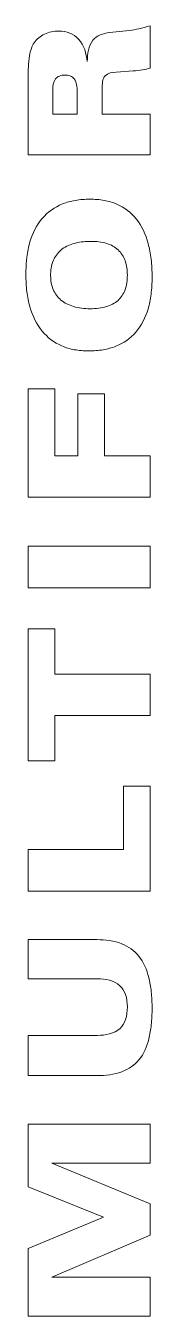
# Model space of a CAD drawing. Header units: millimetres. Extents: x 52029 to 181395, y -167683 to -9934.
# Drawn here: x 70055.8 to 70090.8, y -118994 to -118635.6 of the extents above; entities that cross this region are included whole.
import ezdxf

# ---------------------------------------------------------------- set-up
doc = ezdxf.new("R2010")
doc.units = ezdxf.units.MM
doc.header["$LTSCALE"] = 3
doc.layers.add('FUR', color=8, linetype='Continuous', lineweight=5)

# ---------------------------------------------------------------- blocks, each defined once
blk = doc.blocks.new('hdmd400rx')
at = {"color": 7, "linetype": 'Continuous'}
for p, q in [((-69.319, 93.592), (-69.319, 96.968)), ((-69.319, 96.968), (-67.44, 96.968)), ((-67.44, 96.968), (-66.572, 94.876)), ((-66.572, 94.876), (-65.727, 96.968)), ((-65.727, 96.968), (-63.983, 96.968)), ((-63.983, 96.968), (-63.983, 93.592)), ((-62.638, 95.059), (-62.638, 96.968)), ((-62.638, 96.968), (-61.519, 96.968)), ((-61.519, 96.968), (-61.519, 95.045)), ((-59.947, 95.045), (-59.947, 96.968)), ((-59.947, 96.968), (-58.86, 96.968)), ((-58.86, 96.968), (-58.86, 95.059)), ((-57.514, 93.592), (-57.514, 96.968)), ((-57.514, 96.968), (-56.361, 96.968)), ((-56.361, 96.968), (-56.361, 94.329)), ((-53.894, 96.227), (-53.894, 96.968)), ((-53.894, 96.968), (-50.23, 96.968)), ((-50.23, 96.968), (-50.23, 96.227)), ((-49.091, 93.592), (-49.091, 96.968)), ((-49.091, 96.968), (-47.937, 96.968)), ((-47.937, 96.968), (-47.937, 93.592)), ((-46.574, 93.592), (-46.574, 96.968)), ((-46.574, 96.968), (-43.564, 96.968)), ((-43.564, 96.968), (-43.564, 96.227)), ((-37.067, 93.592), (-37.067, 96.968)), ((-37.067, 96.968), (-35.131, 96.968)), ((-68.231, 96.311), (-68.231, 93.592)), ((-67.064, 93.592), (-68.231, 96.311)), ((-65.066, 96.311), (-66.201, 93.592)), ((-65.066, 93.592), (-65.066, 96.311)), ((-52.638, 96.227), (-53.894, 96.227)), ((-52.638, 93.592), (-52.638, 96.227)), ((-51.486, 96.227), (-51.486, 93.592)), ((-50.23, 96.227), (-51.486, 96.227)), ((-45.42, 96.227), (-45.42, 95.592)), ((-43.564, 96.227), (-45.42, 96.227)), ((-35.937, 96.284), (-35.937, 95.609)), ((-35.296, 96.284), (-35.937, 96.284)), ((-45.42, 95.592), (-43.706, 95.592)), ((-43.706, 95.592), (-43.706, 94.853)), ((-35.937, 95.609), (-35.296, 95.609)), ((-45.42, 94.853), (-45.42, 93.592)), ((-43.706, 94.853), (-45.42, 94.853)), ((-35.937, 94.915), (-35.937, 93.592)), ((-35.225, 94.915), (-35.937, 94.915)), ((-33.669, 94.718), (-33.607, 94.157)), ((-56.361, 94.329), (-54.598, 94.329)), ((-54.598, 94.329), (-54.598, 93.592)), ((-34.733, 94.061), (-34.765, 94.528)), ((-68.231, 93.592), (-69.319, 93.592)), ((-66.201, 93.592), (-67.064, 93.592)), ((-63.983, 93.592), (-65.066, 93.592)), ((-54.598, 93.592), (-57.514, 93.592)), ((-51.486, 93.592), (-52.638, 93.592)), ((-47.937, 93.592), (-49.091, 93.592)), ((-45.42, 93.592), (-46.574, 93.592)), ((-35.937, 93.592), (-37.067, 93.592)), ((-33.481, 93.592), (-34.653, 93.592))]:
    blk.add_line(p, q, dxfattribs=at)
for points, knots in [([(-40.466, 93.535), (-40.623, 93.535), (-40.921, 93.55), (-41.45, 93.653), (-42.015, 93.925), (-42.368, 94.43), (-42.491, 94.899), (-42.52, 95.289), (-42.49, 95.678), (-42.357, 96.143), (-41.979, 96.641), (-41.396, 96.909), (-40.849, 97.012), (-40.511, 97.029), (-40.317, 97.027), (-40.285, 97.027)], [0, 0, 0, 0, 0.07529, 0.142224, 0.257723, 0.365566, 0.424006, 0.488758, 0.551942, 0.60953, 0.718718, 0.838309, 0.907337, 0.984691, 1, 1, 1, 1]), ([(-40.285, 97.027), (-40.157, 97.024), (-39.887, 97.006), (-39.379, 96.908), (-38.804, 96.634), (-38.441, 96.126), (-38.315, 95.652), (-38.286, 95.259), (-38.315, 94.869), (-38.447, 94.403), (-38.828, 93.906), (-39.421, 93.649), (-39.895, 93.565), (-40.211, 93.539), (-40.379, 93.535), (-40.466, 93.535)], [0, 0, 0, 0, 0.062365, 0.131718, 0.251564, 0.362877, 0.422857, 0.489184, 0.554065, 0.612818, 0.723127, 0.845758, 0.918131, 0.957802, 1, 1, 1, 1]), ([(-35.131, 96.968), (-34.961, 96.968), (-34.686, 96.964), (-34.342, 96.943), (-34.115, 96.886), (-33.886, 96.778), (-33.675, 96.516), (-33.607, 96.149), (-33.659, 95.808), (-33.911, 95.451), (-34.249, 95.348), (-34.47, 95.332)], [0, 0, 0, 0, 0.156708, 0.254211, 0.3172, 0.371348, 0.485016, 0.611214, 0.705975, 0.796216, 1, 1, 1, 1]), ([(-39.468, 95.28), (-39.47, 95.349), (-39.479, 95.493), (-39.532, 95.764), (-39.678, 96.072), (-40.014, 96.309), (-40.412, 96.362), (-40.807, 96.306), (-41.126, 96.069), (-41.307, 95.694), (-41.338, 95.407), (-41.338, 95.251)], [0, 0, 0, 0, 0.063759, 0.134654, 0.257107, 0.37121, 0.50072, 0.622821, 0.734786, 0.855122, 1, 1, 1, 1]), ([(-35.296, 95.609), (-35.18, 95.609), (-34.998, 95.621), (-34.861, 95.796), (-34.844, 95.946), (-34.859, 96.096), (-34.993, 96.277), (-35.178, 96.284), (-35.296, 96.284)], [0, 0, 0, 0, 0.273673, 0.377238, 0.497574, 0.621302, 0.723239, 1, 1, 1, 1]), ([(-34.47, 95.332), (-34.266, 95.32), (-33.839, 95.288), (-33.686, 94.884), (-33.669, 94.718)], [0, 0, 0, 0, 0.54913, 1, 1, 1, 1]), ([(-58.86, 95.059), (-58.86, 94.828), (-58.908, 94.391), (-59.299, 93.839), (-59.827, 93.629), (-60.325, 93.547), (-60.767, 93.528), (-61.207, 93.547), (-61.698, 93.627), (-62.218, 93.835), (-62.594, 94.391), (-62.638, 94.826), (-62.638, 95.059)], [0, 0, 0, 0, 0.124615, 0.229732, 0.347017, 0.41918, 0.502332, 0.584769, 0.656004, 0.770783, 0.874473, 1, 1, 1, 1]), ([(-61.519, 95.045), (-61.519, 94.828), (-61.457, 94.468), (-61.065, 94.24), (-60.732, 94.208), (-60.398, 94.241), (-60.013, 94.472), (-59.947, 94.829), (-59.947, 95.045)], [0, 0, 0, 0, 0.252794, 0.364639, 0.501754, 0.636387, 0.748311, 1, 1, 1, 1]), ([(-41.338, 95.251), (-41.338, 95.171), (-41.329, 95.018), (-41.276, 94.749), (-41.134, 94.46), (-40.805, 94.248), (-40.408, 94.204), (-40.012, 94.248), (-39.677, 94.454), (-39.493, 94.809), (-39.466, 95.098), (-39.468, 95.263), (-39.468, 95.28)], [0, 0, 0, 0, 0.075475, 0.142241, 0.256562, 0.365323, 0.493235, 0.623012, 0.73261, 0.845647, 0.983989, 1, 1, 1, 1]), ([(-34.765, 94.528), (-34.771, 94.636), (-34.817, 94.913), (-35.103, 94.915), (-35.225, 94.915)], [0, 0, 0, 0, 0.46833, 1, 1, 1, 1]), ([(-34.653, 93.592), (-34.677, 93.658), (-34.715, 93.814), (-34.728, 93.972), (-34.733, 94.061)], [0, 0, 0, 0, 0.440791, 1, 1, 1, 1]), ([(-33.607, 94.157), (-33.598, 94.072), (-33.561, 93.882), (-33.511, 93.695), (-33.481, 93.592)], [0, 0, 0, 0, 0.444957, 1, 1, 1, 1])]:
    blk.add_open_spline(points, degree=3, knots=knots, dxfattribs=at)

msp = doc.modelspace()

# ---------------------------------------------------------------- block references
at = {"layer": 'FUR', "xscale": 10, "yscale": 10, "zscale": 10, "rotation": 90}
msp.add_blockref('hdmd400rx', (71026.11, -118300.84), dxfattribs=at)

doc.saveas('drawing.dxf')
